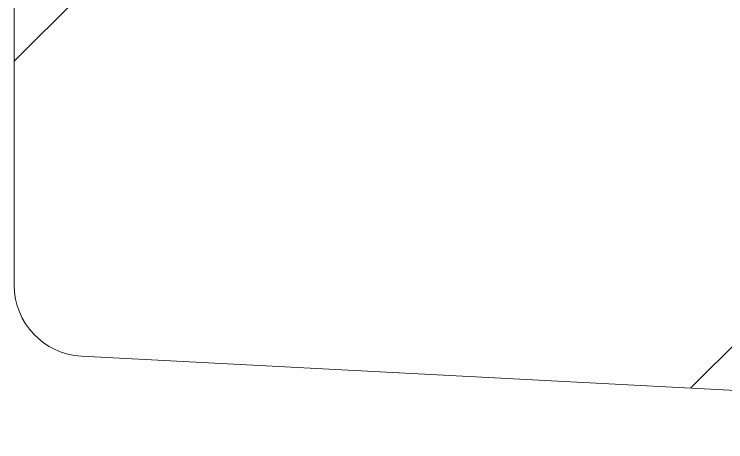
# Model space of a CAD drawing. Extents: x 14808 to 20058, y -13198 to -11680.
# Drawn here: x 19082.956 to 19085.463, y -12636.294 to -12634.786 of the extents above; entities that cross this region are included whole.
import ezdxf

# ---------------------------------------------------------------- set-up
doc = ezdxf.new("R2010")
doc.units = 0
doc.header["$LTSCALE"] = 7
doc.header["$MEASUREMENT"] = 0
doc.layers.get('0').update_dxf_attribs({"color": 2, "linetype": 'CONTINUOUS'})

msp = doc.modelspace()

# ---------------------------------------------------------------- hatches: boundary and pattern name
at = {"linetype": 'Continuous', "lineweight": 0}
h = msp.add_hatch(dxfattribs=at)
h.set_pattern_fill('ANSI31', color=2, scale=20, style=0)
h.set_pattern_definition([(45, (85.4865, 0), (-1.76776695, 1.76776695), [])])
edge = h.paths.add_edge_path(flags=0)
edge.add_line((19082.9563, -12634.6792), (19082.9563, -12635.742))
edge.add_arc((19083.2063, -12635.742), 0.25, 180, 267)
edge.add_line((19083.1932, -12635.9916), (19088.9563, -12636.2937))
edge.add_line((19088.9563, -12636.2937), (19089.4563, -12636.2937))
edge.add_arc((19089.4563, -12635.7937), 0.5, 270, 360)
edge.add_line((19089.9563, -12635.7937), (19089.9563, -12633.3042))
edge.add_line((19089.9563, -12633.3042), (19088.7063, -12633.3042))
edge.add_line((19088.7063, -12633.3042), (19088.7063, -12634.4292))
edge.add_line((19088.7063, -12634.4292), (19083.9563, -12634.4292))
edge.add_line((19083.9563, -12634.4292), (19082.9563, -12634.6792))

# ---------------------------------------------------------------- linework, layer by layer
at = {"color": 7, "linetype": 'Continuous', "lineweight": 15}
for p, q in [((19082.9563, -12635.742), (19082.9563, -12634.6792)), ((19083.1932, -12635.9916), (19088.9563, -12636.2937))]:
    msp.add_line(p, q, dxfattribs=at)
msp.add_arc((19083.2063, -12635.742), 0.25, 180, 267, dxfattribs=at)

doc.saveas('drawing.dxf')
